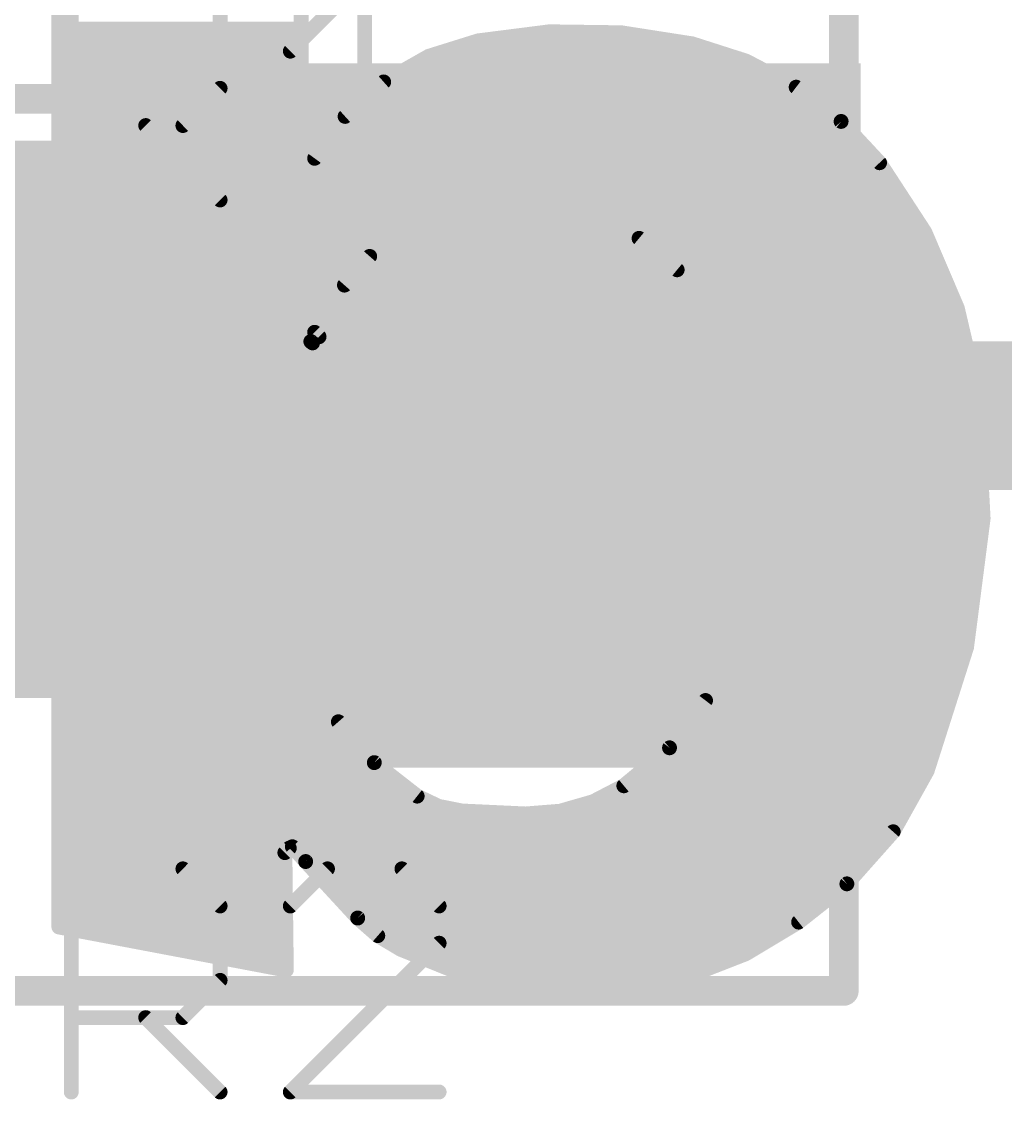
# Model space of a CAD drawing. Extents: x -34 to 73, y -15 to 16.
# Drawn here: x 6.672 to 8.353, y 11.227 to 13.068 of the extents above; entities that cross this region are included whole.
import ezdxf

# ---------------------------------------------------------------- set-up
doc = ezdxf.new("R2010")
doc.units = 0
for name, color, linetype in [('1', 12, 'CONTINUOUS'), ('21', 41, 'CONTINUOUS'), ('22', 40, 'CONTINUOUS'), ('25', 253, 'CONTINUOUS'), ('29', 253, 'CONTINUOUS'), ('31', 253, 'CONTINUOUS'), ('35', 253, 'CONTINUOUS'), ('39', 12, 'CONTINUOUS'), ('51', 53, 'CONTINUOUS')]:
    doc.layers.add(name, color=color, linetype=linetype)

# ---------------------------------------------------------------- blocks, each defined once
blk = doc.blocks.new('RECT')
blk.add_solid([(-0.5, -0.5), (0.5, -0.5), (-0.5, 0.5), (0.5, 0.5)])

msp = doc.modelspace()

# ---------------------------------------------------------------- linework, layer by layer
at = {"layer": '1', "const_width": 0.254}
msp.add_lwpolyline([(7.454, 12.3952), (8.763, 12.3952)], dxfattribs=at)
at = {"layer": '1', "const_width": 0.127}
msp.add_lwpolyline([(7.454, 12.4587, 1), (7.454, 12.3317)], format="xyb", dxfattribs=at)
at = {"layer": '22', "const_width": 0.0254}
for points in [[(7.1501, 12.5222), (7.1501, 13.9522)], [(6.7361, 13.5788), (6.7361, 11.5214)], [(6.7361, 13.0556), (7.1501, 13.0556)], [(7.5741, 13.0508), (7.4524, 13.0353)], [(7.6968, 13.0491), (7.5741, 13.0508)], [(7.8181, 13.0302), (7.6968, 13.0491)], [(6.7361, 13.0302), (7.1501, 13.0302)], [(7.4524, 13.0353), (7.368, 13.0089)], [(7.4361, 13.0302), (7.8181, 13.0302)], [(7.91, 13.0007), (7.8181, 13.0302)], [(7.368, 13.0089), (7.291, 12.9652)], [(6.7361, 13.0048), (7.1501, 13.0048)], [(7.3608, 13.0048), (7.8974, 13.0048)], [(7.9956, 12.9561), (7.91, 13.0007)], [(6.7361, 12.9794), (7.1501, 12.9794)], [(7.3161, 12.9794), (7.951, 12.9794)], [(6.7361, 12.954), (7.1501, 12.954)], [(7.291, 12.9652), (7.225, 12.9062)], [(7.2785, 12.954), (7.9984, 12.954)], [(8.0724, 12.8977), (7.9956, 12.9561)], [(6.7361, 12.9286), (7.1501, 12.9286)], [(7.2501, 12.9286), (8.0318, 12.9286)], [(6.7361, 12.9032), (7.1501, 12.9032)], [(7.225, 12.9062), (7.173, 12.8346)], [(7.2228, 12.9032), (8.0651, 12.9032)], [(8.1382, 12.827), (8.0724, 12.8977)], [(6.7361, 12.8778), (7.1501, 12.8778)], [(7.2044, 12.8778), (8.0909, 12.8778)], [(6.7361, 12.8524), (7.1501, 12.8524)], [(7.1859, 12.8524), (8.1146, 12.8524)], [(6.7361, 12.827), (7.1501, 12.827)], [(7.173, 12.8346), (7.173, 12.5374)], [(7.173, 12.827), (8.1382, 12.827)], [(8.2154, 12.7086), (8.1382, 12.827)], [(6.7361, 12.8016), (7.1501, 12.8016)], [(7.173, 12.8016), (8.1548, 12.8016)], [(6.7361, 12.7762), (7.1501, 12.7762)], [(7.173, 12.7762), (8.1713, 12.7762)], [(6.7361, 12.7508), (7.1501, 12.7508)], [(7.173, 12.7508), (7.4651, 12.7508)], [(7.3904, 12.7351), (7.4651, 12.7508)], [(7.4651, 12.7508), (7.5587, 12.7514)], [(7.5587, 12.7514), (7.6505, 12.733)], [(7.5617, 12.7508), (8.1879, 12.7508)], [(7.3203, 12.7051), (7.3904, 12.7351)], [(7.6505, 12.733), (7.7272, 12.6979)], [(6.7361, 12.7254), (7.1501, 12.7254)], [(7.173, 12.7254), (7.3677, 12.7254)], [(7.6671, 12.7254), (8.2044, 12.7254)], [(6.7361, 12.7), (7.1501, 12.7)], [(7.173, 12.7), (7.3131, 12.7)], [(7.2671, 12.6672), (7.3203, 12.7051)], [(7.7226, 12.7), (8.2191, 12.7)], [(7.7272, 12.6979), (7.7924, 12.6442)], [(8.271, 12.5785), (8.2154, 12.7086)], [(6.7361, 12.6746), (7.1501, 12.6746)], [(7.173, 12.6746), (7.2775, 12.6746)], [(7.224, 12.618), (7.2671, 12.6672)], [(7.7555, 12.6746), (8.2299, 12.6746)], [(6.7361, 12.6492), (7.1501, 12.6492)], [(7.173, 12.6492), (7.2513, 12.6492)], [(7.7863, 12.6492), (8.2408, 12.6492)], [(7.7924, 12.6442), (7.8416, 12.5757)], [(6.7361, 12.6238), (7.1501, 12.6238)], [(7.173, 12.6238), (7.229, 12.6238)], [(7.807, 12.6238), (8.2516, 12.6238)], [(7.1933, 12.5603), (7.224, 12.618)], [(6.7361, 12.5984), (7.1501, 12.5984)], [(7.173, 12.5984), (7.2135, 12.5984)], [(7.8253, 12.5984), (8.2625, 12.5984)], [(6.7361, 12.573), (7.1501, 12.573)], [(7.173, 12.573), (7.2, 12.573)], [(7.8416, 12.5757), (7.8715, 12.4968)], [(7.8426, 12.573), (8.2723, 12.573)], [(8.3033, 12.4409), (8.271, 12.5785)], [(6.7361, 12.5476), (7.1501, 12.5476)], [(7.173, 12.5476), (7.1847, 12.5476)], [(7.1826, 12.5446), (7.1882, 12.5527)], [(7.1882, 12.5527), (7.1933, 12.5603)], [(7.8522, 12.5476), (8.2783, 12.5476)], [(7.173, 12.5374), (7.1806, 12.5298)], [(7.1806, 12.5349), (7.1826, 12.5446)], [(7.1806, 12.5298), (7.1806, 12.5349)], [(6.7361, 12.5222), (7.1501, 12.5222)], [(7.1476, 12.4435), (7.1704, 12.512)], [(7.1628, 12.5222), (7.1501, 12.5222)], [(7.1665, 12.5216), (7.1628, 12.5222)], [(7.1695, 12.5192), (7.1665, 12.5216)], [(7.1709, 12.5157), (7.1695, 12.5192)], [(7.1704, 12.512), (7.1709, 12.5157)], [(7.8619, 12.5222), (8.2842, 12.5222)], [(6.7361, 12.4968), (7.1653, 12.4968)], [(7.8715, 12.4968), (7.9022, 12.2999)], [(7.8715, 12.4968), (8.2902, 12.4968)], [(6.7361, 12.4714), (7.1569, 12.4714)], [(7.8755, 12.4714), (8.2961, 12.4714)], [(6.7361, 12.446), (7.1484, 12.446)], [(7.1349, 12.3647), (7.1476, 12.4435)], [(7.8794, 12.446), (8.3021, 12.446)], [(8.3151, 12.2194), (8.3033, 12.4409)], [(6.7361, 12.4206), (7.1439, 12.4206)], [(7.8834, 12.4206), (8.3044, 12.4206)], [(6.7361, 12.3952), (7.1398, 12.3952)], [(7.8874, 12.3952), (8.3057, 12.3952)], [(6.7361, 12.3698), (7.1357, 12.3698)], [(7.1323, 12.1082), (7.1349, 12.3647)], [(7.8913, 12.3698), (8.3071, 12.3698)], [(6.7361, 12.3444), (7.1347, 12.3444)], [(7.8953, 12.3444), (8.3084, 12.3444)], [(6.7361, 12.319), (7.1344, 12.319)], [(7.8992, 12.319), (8.3098, 12.319)], [(6.7361, 12.2936), (7.1342, 12.2936)], [(7.9022, 12.2999), (7.9019, 12.1006)], [(7.9022, 12.2936), (8.3111, 12.2936)], [(6.7361, 12.2682), (7.1339, 12.2682)], [(7.9022, 12.2682), (8.3125, 12.2682)], [(6.7361, 12.2428), (7.1337, 12.2428)], [(7.9021, 12.2428), (8.3138, 12.2428)], [(6.7361, 12.2174), (7.1334, 12.2174)], [(7.9021, 12.2174), (8.3148, 12.2174)], [(8.2868, 11.9994), (8.3151, 12.2194)], [(6.7361, 12.192), (7.1331, 12.192)], [(7.9021, 12.192), (8.3116, 12.192)], [(6.7361, 12.1666), (7.1329, 12.1666)], [(7.902, 12.1666), (8.3083, 12.1666)], [(6.7361, 12.1412), (7.1326, 12.1412)], [(7.902, 12.1412), (8.305, 12.1412)], [(6.7361, 12.1158), (7.1324, 12.1158)], [(7.1436, 12.0246), (7.1323, 12.1082)], [(7.9019, 12.1158), (8.3018, 12.1158)], [(6.7361, 12.0904), (7.1347, 12.0904)], [(7.9019, 12.1006), (7.8824, 12.001)], [(7.8999, 12.0904), (8.2985, 12.0904)], [(6.7361, 12.065), (7.1381, 12.065)], [(7.8949, 12.065), (8.2952, 12.065)], [(6.7361, 12.0396), (7.1416, 12.0396)], [(7.8899, 12.0396), (8.292, 12.0396)], [(6.7361, 12.0142), (7.1472, 12.0142)], [(7.171, 11.9448), (7.1436, 12.0246)], [(7.8849, 12.0142), (8.2887, 12.0142)], [(7.8824, 12.001), (7.8408, 11.9084)], [(8.2194, 11.7881), (8.2868, 11.9994)], [(6.7361, 11.9888), (7.1559, 11.9888)], [(7.8769, 11.9888), (8.2834, 11.9888)], [(6.7361, 11.9634), (7.1646, 11.9634)], [(7.8655, 11.9634), (8.2753, 11.9634)], [(7.2136, 11.872), (7.171, 11.9448)], [(6.7361, 11.938), (7.175, 11.938)], [(7.8541, 11.938), (8.2672, 11.938)], [(6.7361, 11.9126), (7.1899, 11.9126)], [(7.8408, 11.9084), (7.7794, 11.8276)], [(7.8427, 11.9126), (8.2591, 11.9126)], [(6.7361, 11.8872), (7.2047, 11.8872)], [(7.8247, 11.8872), (8.251, 11.8872)], [(7.275, 11.8022), (7.2136, 11.872)], [(6.7361, 11.8618), (7.2226, 11.8618)], [(7.8054, 11.8618), (8.2429, 11.8618)], [(6.7361, 11.8364), (7.2449, 11.8364)], [(7.7861, 11.8364), (8.2348, 11.8364)], [(6.7361, 11.811), (7.2672, 11.811)], [(7.7794, 11.8276), (7.7013, 11.7627)], [(7.7595, 11.811), (8.2267, 11.811)], [(7.3482, 11.745), (7.275, 11.8022)], [(6.7361, 11.7856), (7.2962, 11.7856)], [(7.7289, 11.7856), (8.218, 11.7856)], [(8.1614, 11.6841), (8.2194, 11.7881)], [(6.7361, 11.7602), (7.3287, 11.7602)], [(7.7013, 11.7627), (7.649, 11.7355)], [(7.6965, 11.7602), (8.2038, 11.7602)], [(7.3847, 11.7275), (7.3482, 11.745)], [(6.7361, 11.7348), (7.3695, 11.7348)], [(7.4244, 11.7196), (7.3847, 11.7275)], [(7.5336, 11.7145), (7.4244, 11.7196)], [(7.5924, 11.7192), (7.5336, 11.7145)], [(7.649, 11.7355), (7.5924, 11.7192)], [(7.6465, 11.7348), (8.1897, 11.7348)], [(6.7361, 11.7094), (8.1755, 11.7094)], [(6.7361, 11.684), (8.1613, 11.684)], [(8.0823, 11.5951), (8.1614, 11.6841)], [(6.7361, 11.6586), (8.1388, 11.6586)], [(7.1222, 11.6484), (7.1298, 11.6561)], [(7.1247, 11.4478), (7.1222, 11.6484)], [(7.1298, 11.6561), (7.1349, 11.6586)], [(7.1349, 11.6586), (7.1577, 11.6332)], [(6.7361, 11.6332), (7.1224, 11.6332)], [(7.1577, 11.6332), (7.2466, 11.5367)], [(7.1577, 11.6332), (8.1162, 11.6332)], [(6.7361, 11.6078), (7.1227, 11.6078)], [(7.1811, 11.6078), (8.0936, 11.6078)], [(7.9998, 11.5298), (8.0823, 11.5951)], [(6.7361, 11.5824), (7.123, 11.5824)], [(7.2045, 11.5824), (8.0663, 11.5824)], [(6.7361, 11.557), (7.1233, 11.557)], [(7.2279, 11.557), (8.0342, 11.557)], [(7.2466, 11.5367), (7.281, 11.5066)], [(6.7361, 11.5316), (7.1237, 11.5316)], [(6.7361, 11.5214), (7.1247, 11.4478)], [(7.2524, 11.5316), (8.0021, 11.5316)], [(7.9096, 11.4757), (7.9998, 11.5298)], [(6.8164, 11.5062), (7.124, 11.5062)], [(7.281, 11.5066), (7.3203, 11.4833)], [(7.2816, 11.5062), (7.9605, 11.5062)], [(6.9505, 11.4808), (7.1243, 11.4808)], [(7.3203, 11.4833), (7.4524, 11.43)], [(7.3265, 11.4808), (7.9181, 11.4808)], [(7.8072, 11.4357), (7.9096, 11.4757)], [(7.0846, 11.4554), (7.1246, 11.4554)], [(7.3894, 11.4554), (7.8577, 11.4554)], [(7.4524, 11.43), (7.5006, 11.4198)], [(7.4524, 11.43), (7.7737, 11.43)], [(7.6987, 11.4173), (7.8072, 11.4357)], [(7.5006, 11.4198), (7.6987, 11.4173)]]:
    msp.add_lwpolyline(points, dxfattribs=at)
at = {"layer": '22', "const_width": 0.0127}
for points in [[(6.7361, 13.0619, 1), (6.7361, 13.0493)], [(7.1501, 13.0493, 1), (7.1501, 13.0619)], [(7.5742, 13.0572, 1), (7.574, 13.0445)], [(7.5749, 13.0445, 1), (7.5733, 13.0571)], [(7.6978, 13.0554, 1), (7.6959, 13.0428)], [(7.6968, 13.0428, 1), (7.6969, 13.0555)], [(6.7361, 13.0366, 1), (6.7361, 13.0239)], [(7.1501, 13.0239, 1), (7.1501, 13.0366)], [(7.4361, 13.0366, 1), (7.4361, 13.0239)], [(7.4516, 13.0416, 1), (7.4532, 13.029)], [(7.4543, 13.0292, 1), (7.4505, 13.0414)], [(7.82, 13.0362, 1), (7.8162, 13.0242)], [(7.8171, 13.0239, 1), (7.8191, 13.0365)], [(7.8181, 13.0239, 1), (7.8181, 13.0366)], [(7.3661, 13.0149, 1), (7.3698, 13.0028)], [(7.3711, 13.0033, 1), (7.3648, 13.0144)], [(6.7361, 13.0112, 1), (6.7361, 12.9985)], [(7.1501, 12.9985, 1), (7.1501, 13.0112)], [(7.3608, 13.0112, 1), (7.3608, 12.9985)], [(7.8974, 12.9985, 1), (7.8974, 13.0112)], [(7.913, 13.0064, 1), (7.9071, 12.9951)], [(7.9081, 12.9947, 1), (7.912, 13.0068)], [(6.7361, 12.9857, 1), (6.7361, 12.9731)], [(7.1501, 12.9731, 1), (7.1501, 12.9857)], [(7.3161, 12.9857, 1), (7.3161, 12.9731)], [(7.951, 12.9731, 1), (7.951, 12.9857)], [(6.7361, 12.9604, 1), (6.7361, 12.9477)], [(7.1501, 12.9477, 1), (7.1501, 12.9604)], [(7.2785, 12.9604, 1), (7.2785, 12.9477)], [(7.2879, 12.9707, 1), (7.2941, 12.9596)], [(7.2952, 12.9604, 1), (7.2868, 12.9699)], [(7.9995, 12.9612, 1), (7.9918, 12.9511)], [(7.9927, 12.9505, 1), (7.9986, 12.9618)], [(7.9984, 12.9477, 1), (7.9984, 12.9604)], [(6.7361, 12.935, 1), (6.7361, 12.9223)], [(7.1501, 12.9223, 1), (7.1501, 12.935)], [(7.2501, 12.935, 1), (7.2501, 12.9223)], [(8.0318, 12.9223, 1), (8.0318, 12.935)], [(6.7361, 12.9095, 1), (6.7361, 12.8969)], [(7.1501, 12.8969, 1), (7.1501, 12.9095)], [(7.2228, 12.9095, 1), (7.2228, 12.8969)], [(7.2208, 12.9109, 1), (7.2293, 12.9015)], [(7.2302, 12.9025, 1), (7.2199, 12.9099)], [(8.0651, 12.8969, 1), (8.0651, 12.9095)], [(8.0771, 12.902, 1), (8.0678, 12.8933)], [(8.0686, 12.8926, 1), (8.0763, 12.9027)], [(6.7361, 12.8841, 1), (6.7361, 12.8715)], [(7.1501, 12.8715, 1), (7.1501, 12.8841)], [(7.2044, 12.8841, 1), (7.2044, 12.8715)], [(8.0909, 12.8715, 1), (8.0909, 12.8841)], [(6.7361, 12.8588, 1), (6.7361, 12.8461)], [(7.1501, 12.8461, 1), (7.1501, 12.8588)], [(7.1859, 12.8588, 1), (7.1859, 12.8461)], [(8.1146, 12.8461, 1), (8.1146, 12.8588)], [(6.7361, 12.8333, 1), (6.7361, 12.8207)], [(7.1501, 12.8207, 1), (7.1501, 12.8333)], [(7.1794, 12.8346, 1), (7.1666, 12.8346)], [(7.1679, 12.8383, 1), (7.1781, 12.8309)], [(7.173, 12.8333, 1), (7.173, 12.8207)], [(8.1435, 12.8305, 1), (8.1329, 12.8235)], [(8.1336, 12.8227, 1), (8.1428, 12.8313)], [(8.1382, 12.8207, 1), (8.1382, 12.8333)], [(6.7361, 12.8079, 1), (6.7361, 12.7953)], [(7.1501, 12.7953, 1), (7.1501, 12.8079)], [(7.173, 12.8079, 1), (7.173, 12.7953)], [(8.1548, 12.7953, 1), (8.1548, 12.8079)], [(6.7361, 12.7826, 1), (6.7361, 12.7699)], [(7.1501, 12.7699, 1), (7.1501, 12.7826)], [(7.173, 12.7826, 1), (7.173, 12.7699)], [(8.1713, 12.7699, 1), (8.1713, 12.7826)], [(6.7361, 12.7571, 1), (6.7361, 12.7445)], [(7.1501, 12.7445, 1), (7.1501, 12.7571)], [(7.173, 12.7571, 1), (7.173, 12.7445)], [(7.4651, 12.7571, 1), (7.4651, 12.7445)], [(7.4664, 12.7446, 1), (7.4638, 12.757)], [(7.4651, 12.7445, 1), (7.4651, 12.7571)], [(7.56, 12.7576, 1), (7.5575, 12.7452)], [(7.5617, 12.7571, 1), (7.5617, 12.7445)], [(7.5588, 12.745, 1), (7.5587, 12.7577)], [(8.1879, 12.7445, 1), (8.1879, 12.7571)], [(7.3891, 12.7413, 1), (7.3917, 12.7289)], [(7.3929, 12.7293, 1), (7.3879, 12.741)], [(7.6531, 12.7388, 1), (7.6479, 12.7272)], [(7.6493, 12.7268, 1), (7.6517, 12.7392)], [(6.7361, 12.7317, 1), (6.7361, 12.7191)], [(7.1501, 12.7191, 1), (7.1501, 12.7317)], [(7.173, 12.7317, 1), (7.173, 12.7191)], [(7.3677, 12.7191, 1), (7.3677, 12.7317)], [(7.6671, 12.7317, 1), (7.6671, 12.7191)], [(8.2044, 12.7191, 1), (8.2044, 12.7317)], [(6.7361, 12.7064, 1), (6.7361, 12.6937)], [(7.1501, 12.6937, 1), (7.1501, 12.7064)], [(7.173, 12.7064, 1), (7.173, 12.6937)], [(7.3131, 12.6937, 1), (7.3131, 12.7064)], [(7.3178, 12.7109, 1), (7.3228, 12.6993)], [(7.324, 12.6999, 1), (7.3166, 12.7103)], [(7.7226, 12.7064, 1), (7.7226, 12.6937)], [(7.7313, 12.7028, 1), (7.7232, 12.693)], [(7.7246, 12.6921, 1), (7.7299, 12.7037)], [(8.2212, 12.711, 1), (8.2096, 12.7061)], [(8.2101, 12.7051, 1), (8.2207, 12.712)], [(8.2191, 12.6937, 1), (8.2191, 12.7064)], [(6.7361, 12.6809, 1), (6.7361, 12.6683)], [(7.1501, 12.6683, 1), (7.1501, 12.6809)], [(7.173, 12.6809, 1), (7.173, 12.6683)], [(7.2634, 12.6723, 1), (7.2708, 12.662)], [(7.2718, 12.663, 1), (7.2623, 12.6713)], [(7.2775, 12.6683, 1), (7.2775, 12.6809)], [(7.7555, 12.6809, 1), (7.7555, 12.6683)], [(8.2299, 12.6683, 1), (8.2299, 12.6809)], [(6.7361, 12.6555, 1), (6.7361, 12.6429)], [(7.1501, 12.6429, 1), (7.1501, 12.6555)], [(7.173, 12.6555, 1), (7.173, 12.6429)], [(7.2513, 12.6429, 1), (7.2513, 12.6555)], [(7.7863, 12.6555, 1), (7.7863, 12.6429)], [(7.7975, 12.6479, 1), (7.7872, 12.6405)], [(7.7883, 12.6393, 1), (7.7964, 12.6491)], [(8.2408, 12.6429, 1), (8.2408, 12.6555)], [(6.7361, 12.6302, 1), (6.7361, 12.6175)], [(7.1501, 12.6175, 1), (7.1501, 12.6302)], [(7.173, 12.6302, 1), (7.173, 12.6175)], [(7.229, 12.6175, 1), (7.229, 12.6302)], [(7.807, 12.6302, 1), (7.807, 12.6175)], [(8.2516, 12.6175, 1), (8.2516, 12.6302)], [(7.2192, 12.6222, 1), (7.2287, 12.6138)], [(7.2296, 12.615, 1), (7.2184, 12.621)], [(6.7361, 12.6047, 1), (6.7361, 12.5921)], [(7.1501, 12.5921, 1), (7.1501, 12.6047)], [(7.173, 12.6047, 1), (7.173, 12.5921)], [(7.2135, 12.5921, 1), (7.2135, 12.6047)], [(7.8253, 12.6047, 1), (7.8253, 12.5921)], [(8.2625, 12.5921, 1), (8.2625, 12.6047)], [(6.7361, 12.5793, 1), (6.7361, 12.5667)], [(7.1501, 12.5667, 1), (7.1501, 12.5793)], [(7.173, 12.5793, 1), (7.173, 12.5667)], [(7.2, 12.5667, 1), (7.2, 12.5793)], [(7.8475, 12.5779, 1), (7.8356, 12.5734)], [(7.8364, 12.572, 1), (7.8467, 12.5794)], [(7.8426, 12.5793, 1), (7.8426, 12.5667)], [(8.2772, 12.58, 1), (8.2648, 12.5771)], [(8.2652, 12.5761, 1), (8.2768, 12.581)], [(8.2723, 12.5667, 1), (8.2723, 12.5793)], [(6.7361, 12.554, 1), (6.7361, 12.5413)], [(7.1501, 12.5413, 1), (7.1501, 12.554)], [(7.173, 12.554, 1), (7.173, 12.5413)], [(7.1829, 12.5562, 1), (7.1935, 12.5492)], [(7.1934, 12.5491, 1), (7.183, 12.5563)], [(7.1847, 12.5413, 1), (7.1847, 12.554)], [(7.1877, 12.5633, 1), (7.1989, 12.5573)], [(7.1986, 12.5568, 1), (7.188, 12.5638)], [(7.8522, 12.554, 1), (7.8522, 12.5413)], [(8.2783, 12.5413, 1), (8.2783, 12.554)], [(7.1666, 12.5374, 1), (7.1794, 12.5374)], [(7.1775, 12.5419, 1), (7.1685, 12.5329)], [(7.187, 12.5349, 1), (7.1742, 12.5349)], [(7.1744, 12.5362, 1), (7.1868, 12.5336)], [(7.1761, 12.5253, 1), (7.1851, 12.5343)], [(7.1774, 12.5482, 1), (7.1878, 12.541)], [(7.1888, 12.5433, 1), (7.1764, 12.5458)], [(6.7361, 12.5285, 1), (6.7361, 12.5159)], [(7.1437, 12.5222, 1), (7.1565, 12.5222)], [(7.1501, 12.5285, 1), (7.1501, 12.5159)], [(7.1501, 12.5159, 1), (7.1501, 12.5285)], [(7.1638, 12.5285, 1), (7.1618, 12.5159)], [(7.1705, 12.5266, 1), (7.1626, 12.5166)], [(7.1628, 12.5159, 1), (7.1628, 12.5285)], [(7.1754, 12.5216, 1), (7.1636, 12.5169)], [(7.1764, 12.51, 1), (7.1644, 12.514)], [(7.1772, 12.5149, 1), (7.1646, 12.5166)], [(7.165, 12.5134, 1), (7.1768, 12.5181)], [(7.1655, 12.5153, 1), (7.1675, 12.5279)], [(7.1655, 12.5143, 1), (7.1734, 12.5242)], [(7.1742, 12.5298, 1), (7.187, 12.5298)], [(7.8619, 12.5285, 1), (7.8619, 12.5159)], [(8.2842, 12.5159, 1), (8.2842, 12.5285)], [(6.7361, 12.5031, 1), (6.7361, 12.4905)], [(7.1641, 12.5128, 1), (7.1767, 12.5112)], [(7.1653, 12.4905, 1), (7.1653, 12.5031)], [(7.8778, 12.4978, 1), (7.8652, 12.4958)], [(7.8715, 12.5031, 1), (7.8715, 12.4905)], [(7.8656, 12.4945, 1), (7.8774, 12.4991)], [(8.2902, 12.4905, 1), (8.2902, 12.5031)], [(6.7361, 12.4778, 1), (6.7361, 12.4651)], [(7.1569, 12.4651, 1), (7.1569, 12.4778)], [(7.8755, 12.4778, 1), (7.8755, 12.4651)], [(8.2961, 12.4651, 1), (8.2961, 12.4778)], [(6.7361, 12.4523, 1), (6.7361, 12.4397)], [(7.1539, 12.4425, 1), (7.1413, 12.4445)], [(7.1416, 12.4455, 1), (7.1536, 12.4415)], [(7.1484, 12.4397, 1), (7.1484, 12.4523)], [(7.8794, 12.4523, 1), (7.8794, 12.4397)], [(8.3096, 12.4412, 1), (8.297, 12.4406)], [(8.2971, 12.4394, 1), (8.3095, 12.4424)], [(8.3021, 12.4397, 1), (8.3021, 12.4523)], [(6.7361, 12.4269, 1), (6.7361, 12.4143)], [(7.1439, 12.4143, 1), (7.1439, 12.4269)], [(7.8834, 12.4269, 1), (7.8834, 12.4143)], [(8.3044, 12.4143, 1), (8.3044, 12.4269)], [(6.7361, 12.4016, 1), (6.7361, 12.3889)], [(7.1398, 12.3889, 1), (7.1398, 12.4016)], [(7.8874, 12.4016, 1), (7.8874, 12.3889)], [(8.3057, 12.3889, 1), (8.3057, 12.4016)], [(6.7361, 12.3762, 1), (6.7361, 12.3635)], [(7.1412, 12.3646, 1), (7.1286, 12.3648)], [(7.1357, 12.3635, 1), (7.1357, 12.3762)], [(7.8913, 12.3762, 1), (7.8913, 12.3635)], [(8.3071, 12.3635, 1), (8.3071, 12.3762)], [(6.7361, 12.3507, 1), (6.7361, 12.3381)], [(7.1286, 12.3657, 1), (7.1412, 12.3637)], [(7.1347, 12.3381, 1), (7.1347, 12.3507)], [(7.8953, 12.3507, 1), (7.8953, 12.3381)], [(8.3084, 12.3381, 1), (8.3084, 12.3507)], [(6.7361, 12.3254, 1), (6.7361, 12.3127)], [(7.1344, 12.3127, 1), (7.1344, 12.3254)], [(7.8992, 12.3254, 1), (7.8992, 12.3127)], [(8.3098, 12.3127, 1), (8.3098, 12.3254)], [(6.7361, 12.3, 1), (6.7361, 12.2873)], [(7.1342, 12.2873, 1), (7.1342, 12.3)], [(7.9022, 12.3, 1), (7.9022, 12.2873)], [(7.9086, 12.2999, 1), (7.8959, 12.2999)], [(7.896, 12.2989, 1), (7.9085, 12.3009)], [(8.3111, 12.2873, 1), (8.3111, 12.3)], [(6.7361, 12.2745, 1), (6.7361, 12.2619)], [(7.1339, 12.2619, 1), (7.1339, 12.2745)], [(7.9022, 12.2745, 1), (7.9022, 12.2619)], [(8.3125, 12.2619, 1), (8.3125, 12.2745)], [(6.7361, 12.2492, 1), (6.7361, 12.2365)], [(7.1337, 12.2365, 1), (7.1337, 12.2492)], [(7.9021, 12.2492, 1), (7.9021, 12.2365)], [(8.3138, 12.2365, 1), (8.3138, 12.2492)], [(6.7361, 12.2238, 1), (6.7361, 12.2111)], [(7.1334, 12.2111, 1), (7.1334, 12.2238)], [(7.9021, 12.2238, 1), (7.9021, 12.2111)], [(8.3214, 12.2186, 1), (8.3088, 12.2202)], [(8.3148, 12.2111, 1), (8.3148, 12.2238)], [(8.3087, 12.2191, 1), (8.3214, 12.2197)], [(6.7361, 12.1983, 1), (6.7361, 12.1857)], [(7.1331, 12.1857, 1), (7.1331, 12.1983)], [(7.9021, 12.1983, 1), (7.9021, 12.1857)], [(8.3116, 12.1857, 1), (8.3116, 12.1983)], [(6.7361, 12.173, 1), (6.7361, 12.1603)], [(7.1329, 12.1603, 1), (7.1329, 12.173)], [(7.902, 12.173, 1), (7.902, 12.1603)], [(8.3083, 12.1603, 1), (8.3083, 12.173)], [(6.7361, 12.1476, 1), (6.7361, 12.1349)], [(7.1326, 12.1349, 1), (7.1326, 12.1476)], [(7.902, 12.1476, 1), (7.902, 12.1349)], [(8.305, 12.1349, 1), (8.305, 12.1476)], [(6.7361, 12.1221, 1), (6.7361, 12.1095)], [(7.1386, 12.109, 1), (7.126, 12.1074)], [(7.1324, 12.1095, 1), (7.1324, 12.1221)], [(7.9019, 12.1221, 1), (7.9019, 12.1095)], [(8.3018, 12.1095, 1), (8.3018, 12.1221)], [(6.7361, 12.0968, 1), (6.7361, 12.0841)], [(7.126, 12.1083, 1), (7.1386, 12.1081)], [(7.1347, 12.0841, 1), (7.1347, 12.0968)], [(7.8999, 12.0968, 1), (7.8999, 12.0841)], [(7.8956, 12.1006, 1), (7.9082, 12.1006)], [(7.9081, 12.0994, 1), (7.8957, 12.1018)], [(8.2985, 12.0841, 1), (8.2985, 12.0968)], [(6.7361, 12.0714, 1), (6.7361, 12.0587)], [(7.1381, 12.0587, 1), (7.1381, 12.0714)], [(7.8949, 12.0714, 1), (7.8949, 12.0587)], [(8.2952, 12.0587, 1), (8.2952, 12.0714)], [(6.7361, 12.0459, 1), (6.7361, 12.0333)], [(7.1416, 12.0333, 1), (7.1416, 12.0459)], [(7.8899, 12.0459, 1), (7.8899, 12.0333)], [(8.292, 12.0333, 1), (8.292, 12.0459)], [(6.7361, 12.0206, 1), (6.7361, 12.0079)], [(7.1496, 12.0267, 1), (7.1376, 12.0225)], [(7.1373, 12.0237, 1), (7.1499, 12.0254)], [(7.1472, 12.0079, 1), (7.1472, 12.0206)], [(7.8849, 12.0206, 1), (7.8849, 12.0079)], [(8.2887, 12.0079, 1), (8.2887, 12.0206)], [(7.8761, 12.0022, 1), (7.8886, 11.9998)], [(7.8881, 11.9984, 1), (7.8766, 12.0036)], [(8.2805, 12.0002, 1), (8.2931, 11.9986)], [(8.2929, 11.9975, 1), (8.2808, 12.0013)], [(6.7361, 11.9952, 1), (6.7361, 11.9825)], [(7.1559, 11.9825, 1), (7.1559, 11.9952)], [(7.8769, 11.9952, 1), (7.8769, 11.9825)], [(8.2834, 11.9825, 1), (8.2834, 11.9952)], [(6.7361, 11.9697, 1), (6.7361, 11.9571)], [(7.1646, 11.9571, 1), (7.1646, 11.9697)], [(7.8655, 11.9697, 1), (7.8655, 11.9571)], [(8.2753, 11.9571, 1), (8.2753, 11.9697)], [(7.1765, 11.948, 1), (7.1655, 11.9416)], [(7.165, 11.9428, 1), (7.177, 11.9469)], [(6.7361, 11.9444, 1), (6.7361, 11.9317)], [(7.175, 11.9317, 1), (7.175, 11.9444)], [(7.8541, 11.9444, 1), (7.8541, 11.9317)], [(8.2672, 11.9317, 1), (8.2672, 11.9444)], [(6.7361, 11.919, 1), (6.7361, 11.9063)], [(7.1899, 11.9063, 1), (7.1899, 11.919)], [(7.835, 11.911, 1), (7.8466, 11.9058)], [(7.8459, 11.9045, 1), (7.8357, 11.9122)], [(7.8427, 11.919, 1), (7.8427, 11.9063)], [(8.2591, 11.9063, 1), (8.2591, 11.919)], [(6.7361, 11.8935, 1), (6.7361, 11.8809)], [(7.2047, 11.8809, 1), (7.2047, 11.8935)], [(7.8247, 11.8935, 1), (7.8247, 11.8809)], [(8.251, 11.8809, 1), (8.251, 11.8935)], [(7.2184, 11.8762, 1), (7.2088, 11.8678)], [(7.2081, 11.8688, 1), (7.2191, 11.8752)], [(6.7361, 11.8681, 1), (6.7361, 11.8555)], [(7.2226, 11.8555, 1), (7.2226, 11.8681)], [(7.8054, 11.8681, 1), (7.8054, 11.8555)], [(8.2429, 11.8555, 1), (8.2429, 11.8681)], [(6.7361, 11.8428, 1), (6.7361, 11.8301)], [(7.2449, 11.8301, 1), (7.2449, 11.8428)], [(7.7861, 11.8428, 1), (7.7861, 11.8301)], [(8.2348, 11.8301, 1), (8.2348, 11.8428)], [(6.7361, 11.8173, 1), (6.7361, 11.8047)], [(7.2672, 11.8047, 1), (7.2672, 11.8173)], [(7.7595, 11.8173, 1), (7.7595, 11.8047)], [(7.7743, 11.8314, 1), (7.7844, 11.8237)], [(7.7834, 11.8227, 1), (7.7753, 11.8324)], [(8.2267, 11.8047, 1), (8.2267, 11.8173)], [(7.2789, 11.8072, 1), (7.271, 11.7972)], [(7.2702, 11.798, 1), (7.2797, 11.8064)], [(6.7361, 11.7919, 1), (6.7361, 11.7793)], [(7.2962, 11.7793, 1), (7.2962, 11.7919)], [(7.7289, 11.7919, 1), (7.7289, 11.7793)], [(8.2134, 11.79, 1), (8.2254, 11.7862)], [(8.2249, 11.785, 1), (8.2139, 11.7912)], [(8.218, 11.7793, 1), (8.218, 11.7919)], [(6.7361, 11.7666, 1), (6.7361, 11.7539)], [(7.3287, 11.7539, 1), (7.3287, 11.7666)], [(7.6965, 11.7666, 1), (7.6965, 11.7539)], [(7.6972, 11.7676, 1), (7.7054, 11.7578)], [(7.7042, 11.7571, 1), (7.6984, 11.7683)], [(8.2038, 11.7539, 1), (8.2038, 11.7666)], [(7.3509, 11.7507, 1), (7.3455, 11.7393)], [(7.3443, 11.74, 1), (7.3521, 11.75)], [(6.7361, 11.7411, 1), (6.7361, 11.7285)], [(7.3695, 11.7285, 1), (7.3695, 11.7411)], [(7.386, 11.7338, 1), (7.3835, 11.7213)], [(7.382, 11.7218, 1), (7.3875, 11.7333)], [(7.4247, 11.7259, 1), (7.4241, 11.7133)], [(7.4232, 11.7134, 1), (7.4256, 11.7258)], [(7.5906, 11.7253, 1), (7.5941, 11.7131)], [(7.5929, 11.7129, 1), (7.5918, 11.7256)], [(7.6465, 11.7411, 1), (7.6465, 11.7285)], [(7.6461, 11.7412, 1), (7.6519, 11.7299)], [(7.6508, 11.7294, 1), (7.6472, 11.7416)], [(8.1897, 11.7285, 1), (8.1897, 11.7411)], [(6.7361, 11.7157, 1), (6.7361, 11.7031)], [(7.5331, 11.7208, 1), (7.5341, 11.7082)], [(7.5333, 11.7082, 1), (7.5339, 11.7208)], [(8.1755, 11.7031, 1), (8.1755, 11.7157)], [(6.7361, 11.6904, 1), (6.7361, 11.6777)], [(8.1559, 11.6872, 1), (8.167, 11.681)], [(8.1662, 11.6799, 1), (8.1567, 11.6883)], [(8.1613, 11.6777, 1), (8.1613, 11.6904)], [(6.7361, 11.6649, 1), (6.7361, 11.6523)], [(7.1285, 11.6485, 1), (7.1159, 11.6483)], [(7.1177, 11.6529, 1), (7.1267, 11.6439)], [(7.127, 11.6618, 1), (7.1326, 11.6504)], [(7.1343, 11.6516, 1), (7.1253, 11.6606)], [(7.1396, 11.6628, 1), (7.1302, 11.6544)], [(7.1377, 11.6529, 1), (7.1321, 11.6643)], [(8.1388, 11.6523, 1), (8.1388, 11.6649)], [(6.7361, 11.6395, 1), (6.7361, 11.6269)], [(7.1224, 11.6269, 1), (7.1224, 11.6395)], [(7.1624, 11.6375, 1), (7.153, 11.6289)], [(7.1577, 11.6395, 1), (7.1577, 11.6269)], [(7.153, 11.629, 1), (7.1624, 11.6374)], [(8.1162, 11.6269, 1), (8.1162, 11.6395)], [(6.7361, 11.6142, 1), (6.7361, 11.6015)], [(7.1227, 11.6015, 1), (7.1227, 11.6142)], [(7.1811, 11.6142, 1), (7.1811, 11.6015)], [(8.0936, 11.6015, 1), (8.0936, 11.6142)], [(8.0776, 11.5993, 1), (8.087, 11.5909)], [(8.0862, 11.5901, 1), (8.0784, 11.6001)], [(6.7361, 11.5887, 1), (6.7361, 11.5761)], [(7.123, 11.5761, 1), (7.123, 11.5887)], [(7.2045, 11.5887, 1), (7.2045, 11.5761)], [(8.0663, 11.5761, 1), (8.0663, 11.5887)], [(6.7361, 11.5633, 1), (6.7361, 11.5507)], [(7.1233, 11.5507, 1), (7.1233, 11.5633)], [(7.2279, 11.5633, 1), (7.2279, 11.5507)], [(8.0342, 11.5507, 1), (8.0342, 11.5633)], [(7.2508, 11.5415, 1), (7.2424, 11.5319)], [(7.2419, 11.5324, 1), (7.2513, 11.541)], [(6.7361, 11.538, 1), (6.7361, 11.5253)], [(6.7373, 11.5276, 1), (6.7349, 11.5152)], [(6.7298, 11.5214, 1), (6.7425, 11.5214)], [(7.1237, 11.5253, 1), (7.1237, 11.538)], [(7.2524, 11.538, 1), (7.2524, 11.5253)], [(7.9959, 11.5348, 1), (8.0038, 11.5248)], [(8.0031, 11.5243, 1), (7.9966, 11.5352)], [(8.0021, 11.5253, 1), (8.0021, 11.538)], [(6.8164, 11.5125, 1), (6.8164, 11.4999)], [(7.124, 11.4999, 1), (7.124, 11.5125)], [(7.2842, 11.512, 1), (7.2777, 11.5011)], [(7.2816, 11.5125, 1), (7.2816, 11.4999)], [(7.2768, 11.5018, 1), (7.2851, 11.5113)], [(7.9605, 11.4999, 1), (7.9605, 11.5125)], [(6.9505, 11.4871, 1), (6.9505, 11.4745)], [(7.1243, 11.4745, 1), (7.1243, 11.4871)], [(7.3227, 11.4892, 1), (7.3179, 11.4774)], [(7.3171, 11.4778, 1), (7.3235, 11.4888)], [(7.3265, 11.4871, 1), (7.3265, 11.4745)], [(7.9181, 11.4745, 1), (7.9181, 11.4871)], [(7.9063, 11.4811, 1), (7.9129, 11.4703)], [(7.9119, 11.4698, 1), (7.9073, 11.4816)], [(7.0846, 11.4618, 1), (7.0846, 11.4491)], [(7.1184, 11.4477, 1), (7.131, 11.4479)], [(7.1235, 11.4416, 1), (7.1259, 11.454)], [(7.1246, 11.4491, 1), (7.1246, 11.4618)], [(7.3894, 11.4618, 1), (7.3894, 11.4491)], [(7.8577, 11.4491, 1), (7.8577, 11.4618)], [(7.4537, 11.4362, 1), (7.4511, 11.4238)], [(7.4524, 11.4363, 1), (7.4524, 11.4237)], [(7.45, 11.4241, 1), (7.4548, 11.4359)], [(7.7737, 11.4237, 1), (7.7737, 11.4363)], [(7.8048, 11.4416, 1), (7.8095, 11.4297)], [(7.8082, 11.4294, 1), (7.8061, 11.4419)], [(7.5007, 11.4261, 1), (7.5005, 11.4135)], [(7.4993, 11.4136, 1), (7.5019, 11.426)], [(7.6976, 11.4236, 1), (7.6998, 11.411)], [(7.6986, 11.411, 1), (7.6988, 11.4236)]]:
    msp.add_lwpolyline(points, format="xyb", dxfattribs=at)
at = {"layer": '25', "const_width": 0.0254}
for points in [[(6.7573, 12.7635), (6.7573, 13.1448)], [(7.1315, 13.0177), (7.2586, 13.1448)], [(7.2586, 13.1448), (7.2586, 12.7635)], [(7.0115, 13.0813), (7.0115, 12.9542)], [(7.0115, 12.9542), (6.9479, 12.8906)], [(6.9479, 12.8906), (6.7573, 12.8906)], [(6.8844, 12.8906), (7.0115, 12.7635)], [(7.1315, 12.7635), (7.3857, 12.7635)], [(6.7573, 11.2395), (6.7573, 11.6208)], [(6.7573, 11.6208), (6.9479, 11.6208)], [(6.9479, 11.6208), (7.0115, 11.5573)], [(7.195, 11.6208), (7.1315, 11.5573)], [(7.3222, 11.6208), (7.195, 11.6208)], [(7.3857, 11.5573), (7.3222, 11.6208)], [(7.0115, 11.5573), (7.0115, 11.4302)], [(7.3857, 11.4937), (7.3857, 11.5573)], [(7.1315, 11.2395), (7.3857, 11.4937)], [(7.0115, 11.4302), (6.9479, 11.3666)], [(6.9479, 11.3666), (6.7573, 11.3666)], [(6.8844, 11.3666), (7.0115, 11.2395)], [(7.3857, 11.2395), (7.1315, 11.2395)]]:
    msp.add_lwpolyline(points, dxfattribs=at)
at = {"layer": '25', "const_width": 0.0127}
for points in [[(7.127, 13.0222, 1), (7.136, 13.0132)], [(7.016, 12.9497, 1), (7.007, 12.9587)], [(7.0052, 12.9542, 1), (7.0179, 12.9542)], [(6.7573, 12.897, 1), (6.7573, 12.8843)], [(6.8889, 12.8951, 1), (6.8799, 12.8861)], [(6.9435, 12.8951, 1), (6.9524, 12.8861)], [(6.9479, 12.8843, 1), (6.9479, 12.897)], [(6.7509, 12.7635, 1), (6.7636, 12.7635)], [(7.007, 12.759, 1), (7.016, 12.768)], [(7.1315, 12.7698, 1), (7.1315, 12.7572)], [(7.2522, 12.7635, 1), (7.2649, 12.7635)], [(7.3857, 12.7572, 1), (7.3857, 12.7698)], [(6.7636, 11.6208, 1), (6.7509, 11.6208)], [(6.7573, 11.6272, 1), (6.7573, 11.6145)], [(6.9524, 11.6253, 1), (6.9435, 11.6163)], [(6.9479, 11.6145, 1), (6.9479, 11.6272)], [(7.195, 11.6272, 1), (7.195, 11.6145)], [(7.1995, 11.6163, 1), (7.1906, 11.6253)], [(7.3266, 11.6253, 1), (7.3177, 11.6163)], [(7.3222, 11.6145, 1), (7.3222, 11.6272)], [(7.0179, 11.5573, 1), (7.0052, 11.5573)], [(7.007, 11.5528, 1), (7.016, 11.5618)], [(7.127, 11.5618, 1), (7.136, 11.5528)], [(7.3921, 11.5573, 1), (7.3794, 11.5573)], [(7.3812, 11.5528, 1), (7.3902, 11.5618)], [(7.3794, 11.4937, 1), (7.3921, 11.4937)], [(7.3902, 11.4892, 1), (7.3812, 11.4982)], [(7.0052, 11.4302, 1), (7.0179, 11.4302)], [(7.016, 11.4257, 1), (7.007, 11.4347)], [(6.7573, 11.373, 1), (6.7573, 11.3603)], [(6.8889, 11.3711, 1), (6.8799, 11.3621)], [(6.9435, 11.3711, 1), (6.9524, 11.3621)], [(6.9479, 11.3603, 1), (6.9479, 11.373)], [(7.1315, 11.2459, 1), (7.1315, 11.2332)], [(7.3857, 11.2332, 1), (7.3857, 11.2459)], [(6.7509, 11.2395, 1), (6.7636, 11.2395)], [(7.007, 11.235, 1), (7.016, 11.244)], [(7.127, 11.244, 1), (7.136, 11.235)]]:
    msp.add_lwpolyline(points, format="xyb", dxfattribs=at)
at = {"layer": '39', "const_width": 0.0508}
for points in [[(8.077, 14.9022), (8.077, 12.9362)], [(8.077, 13.3782), (8.077, 11.4122)], [(8.077, 12.9362), (5.131, 12.9362)], [(8.077, 11.4122), (5.131, 11.4122)]]:
    msp.add_lwpolyline(points, dxfattribs=at)
at = {"layer": '39', "const_width": 0.0254}
for points in [[(8.0643, 12.9362, 1), (8.0897, 12.9362)], [(8.077, 12.9235, 1), (8.077, 12.9489)], [(8.077, 11.3995, 1), (8.077, 11.4249)], [(8.0643, 11.4122, 1), (8.0897, 11.4122)]]:
    msp.add_lwpolyline(points, format="xyb", dxfattribs=at)
at = {"layer": '51', "const_width": 0.1016}
for points in [[(6.96, 12.8142), (6.248, 12.8142)], [(6.96, 11.9632), (6.248, 11.9632)]]:
    msp.add_lwpolyline(points, dxfattribs=at)
at = {"layer": '51', "const_width": 0.0508}
for points in [[(6.96, 12.7888, 1), (6.96, 12.8396)], [(6.96, 11.9378, 1), (6.96, 11.9886)]]:
    msp.add_lwpolyline(points, format="xyb", dxfattribs=at)

# ---------------------------------------------------------------- block references
at = {"layer": '1', "xscale": 1.1, "rotation": 180}
msp.add_blockref('RECT', (7.454, 12.3952), dxfattribs=at)
at = {"layer": '21', "xscale": 0.4572, "yscale": 0.762, "rotation": 180}
msp.add_blockref('RECT', (6.604, 12.3952), dxfattribs=at)
at = {"layer": '29', "xscale": 1.3032, "yscale": 1.2032, "rotation": 180}
msp.add_blockref('RECT', (7.454, 12.3952), dxfattribs=at)
at = {"layer": '31', "xscale": 1.1, "rotation": 180}
msp.add_blockref('RECT', (7.454, 12.3952), dxfattribs=at)
at = {"layer": '35', "xscale": 0.3998, "yscale": 0.6, "rotation": 180}
msp.add_blockref('RECT', (6.604, 12.3952), dxfattribs=at)
at = {"layer": '51', "xscale": 0.5001, "yscale": 0.95, "rotation": 180}
msp.add_blockref('RECT', (7.1922, 12.3901), dxfattribs=at)

doc.saveas('drawing.dxf')
